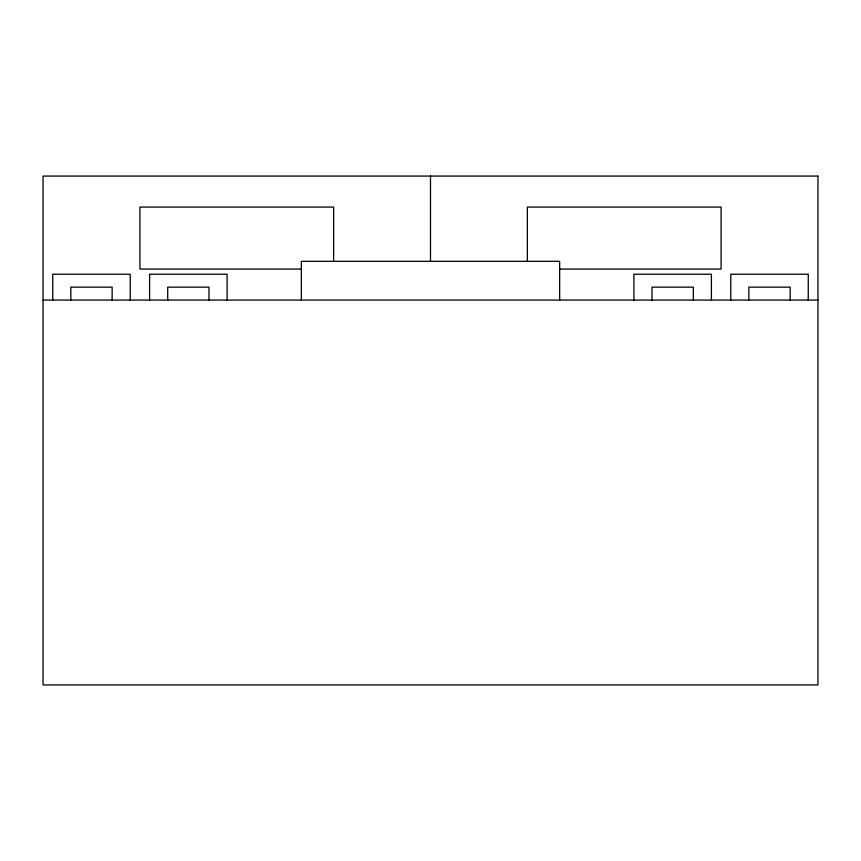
<?xml version="1.0" encoding="UTF-8"?>
<svg xmlns="http://www.w3.org/2000/svg" width="861" height="861" viewBox="0 0 861 861"><rect width="100%" height="100%" fill="white"/><g stroke="black" fill="none" stroke-linecap="round" stroke-linejoin="round"><path stroke-width="1.29" d="M301.35 269.062L139.912 269.062L139.912 207.07L333.637 207.07L333.637 261.152M559.65 269.062L721.087 269.062L721.087 207.07L527.362 207.07L527.362 261.152M43.05 300.058L817.95 300.058M808.264 300.058L808.264 274.228L730.774 274.228L730.774 300.058M790.183 300.058L790.183 287.144L748.855 287.144L748.855 300.058M711.401 300.058L711.401 274.228L633.911 274.228L633.911 300.058M693.32 300.058L693.32 287.144L651.992 287.144L651.992 300.058M559.65 300.058L559.65 261.313L301.35 261.313L301.35 300.058M430.5 176.074L430.5 261.4M227.089 300.058L227.089 274.228L149.599 274.228L149.599 300.058M208.975 300.058L208.975 287.144L167.712 287.144L167.712 300.058M130.226 300.058L130.226 274.228L52.736 274.228L52.736 300.058M112.145 300.058L112.145 287.144L70.817 287.144L70.817 300.058M817.95 176.074L43.05 176.074L43.05 684.925L817.95 684.925L817.95 176.074"/></g></svg>
